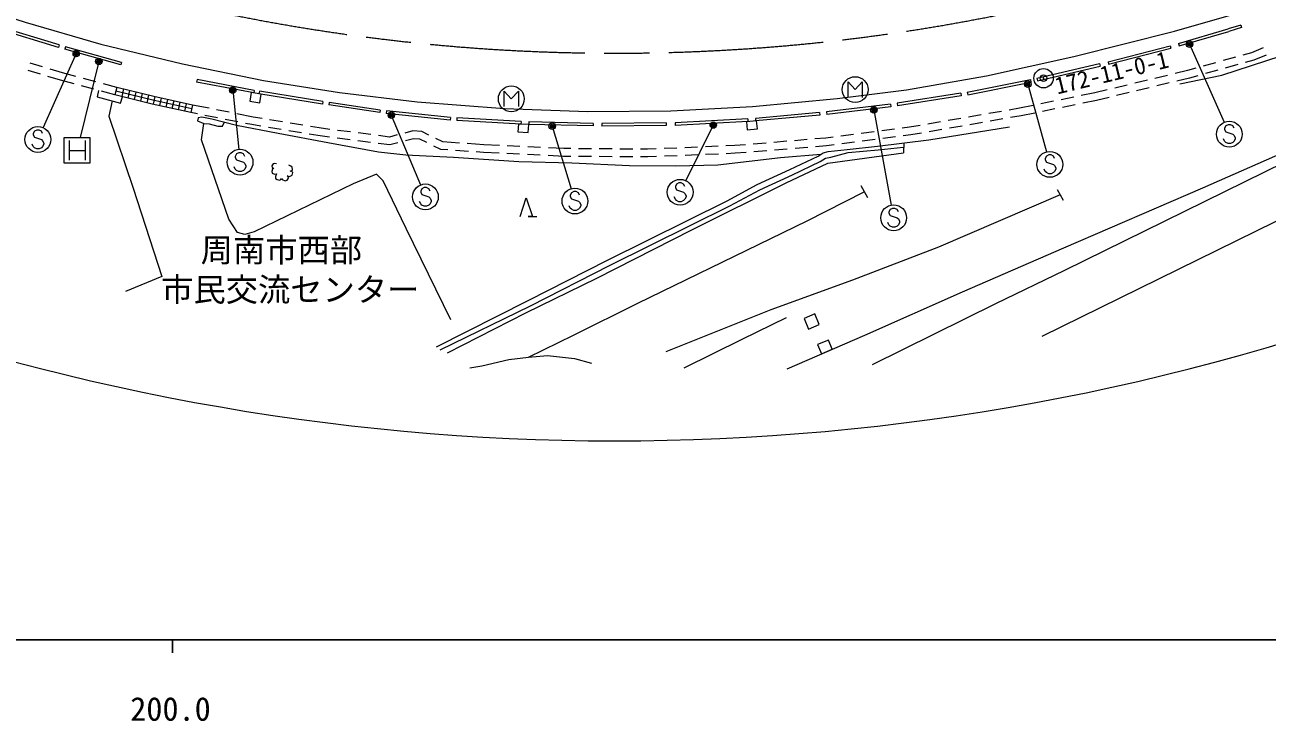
# Model space of a CAD drawing. Units: millimetres at full size, sheet at 1:1000; details may follow other scales. Extents: x 40000 to 680000, y 20000 to 380000.
# Drawn here: x 256563 to 352777, y 198715 to 252598 of the extents above; entities that cross this region are included whole.
import ezdxf
from ezdxf.enums import TextEntityAlignment as Align

# ---------------------------------------------------------------- set-up
doc = ezdxf.new("R2010")
doc.units = ezdxf.units.MM
doc.header["$LTSCALE"] = 1000
doc.header["$PDMODE"] = 32
doc.header["$PDSIZE"] = 500
doc.linetypes.add('CHAIN', pattern=[18.5, 12, -1.5, 3.5, -1.5])
for name, color, linetype, lineweight in [('M-BGD', 7, 'Continuous', 13), ('M-BGD-EXST', 7, 'Continuous', 13), ('M-BMK', 2, 'CHAIN', 13), ('M-BMK-SRVR', 3, 'Continuous', 13), ('M-STR-HTXT', 7, 'Continuous', 13), ('M-STR-STRC', 7, 'Continuous', 13), ('M-TTL-BAND', 7, 'Continuous', 25)]:
    doc.layers.add(name, color=color, linetype=linetype, lineweight=lineweight)
doc.layers.add('M-BMK-HTXT', color=7, linetype='Continuous')
doc.styles.add('ＭＳ ゴシック', font='')
doc.styles.get('ＭＳ ゴシック').set_extended_font_data('MS Gothic')

msp = doc.modelspace()

# ---------------------------------------------------------------- linework, layer by layer
at = {"layer": 'M-BGD'}
for p, q in [((259163, 250849), (254371, 252299)), ((259221, 251040), (254428, 252491)), ((345914, 251165), (349760, 252279)), ((345970, 250973), (349816, 252087)), ((350737, 252586), (349760, 252279)), ((350797, 252395), (349820, 252088)), ((350737, 252586), (350797, 252395)), ((345914, 251165), (345970, 250973)), ((259221, 251040), (259163, 250849)), ((259717, 250910), (259663, 250717)), ((263999, 249505), (259663, 250717)), ((264053, 249697), (259717, 250910)), ((340452, 249741), (345271, 250983)), ((340501, 249548), (345321, 250789)), ((345271, 250983), (345321, 250789)), ((351552, 250443), (350905, 250262)), ((352480, 250823), (351552, 250443)), ((352691, 250262), (351748, 249875)), ((257939, 249346), (256981, 249631)), ((264053, 249697), (263999, 249505)), ((334952, 248462), (339800, 249601)), ((334997, 248268), (339846, 249406)), ((339800, 249601), (339846, 249406)), ((340452, 249741), (340501, 249548)), ((347246, 249236), (346600, 249055)), ((348787, 249668), (347824, 249398)), ((350328, 250100), (349365, 249830)), ((350501, 249525), (349538, 249255)), ((351748, 249875), (351079, 249687)), ((257768, 248771), (256810, 249056)), ((259323, 248309), (258344, 248600)), ((259486, 248887), (258514, 249175)), ((260371, 248028), (259323, 248309)), ((260524, 248608), (259486, 248887)), ((262069, 248194), (261103, 248453)), ((269903, 248370), (269865, 248173)), ((274328, 247521), (269903, 248370)), ((329554, 247378), (334439, 248357)), ((334439, 248357), (334478, 248161)), ((334952, 248462), (334997, 248268)), ((343502, 248311), (342530, 248077)), ((345058, 248684), (344085, 248451)), ((346600, 249055), (345641, 248824)), ((346751, 248474), (345782, 248241)), ((347420, 248661), (346751, 248474)), ((348960, 249093), (347997, 248823)), ((261916, 247614), (260950, 247873)), ((263544, 247177), (262496, 247458)), ((263687, 247760), (262649, 248039)), ((263687, 247760), (263544, 247178)), ((264195, 247636), (264065, 247050)), ((264681, 247516), (264551, 246931)), ((265167, 247397), (265037, 246811)), ((265653, 247278), (265522, 246692)), ((274290, 247325), (269865, 248173)), ((274328, 247521), (274290, 247325)), ((274728, 247463), (274695, 247265)), ((279650, 246664), (274728, 247463)), ((329052, 247310), (324120, 246533)), ((329052, 247310), (329083, 247112)), ((329554, 247378), (329593, 247182)), ((329593, 247182), (334478, 248161)), ((339432, 247334), (338381, 247120)), ((340390, 247564), (339432, 247334)), ((341946, 247937), (340974, 247704)), ((342087, 247354), (341114, 247120)), ((343642, 247727), (342670, 247494)), ((345198, 248101), (344226, 247868)), ((263978, 246547), (264118, 247037)), ((266138, 247159), (266008, 246573)), ((266624, 247041), (266494, 246456)), ((267112, 246933), (266982, 246347)), ((267601, 246825), (267471, 246239)), ((268089, 246716), (267959, 246130)), ((268577, 246608), (268447, 246022)), ((269065, 246499), (268935, 245914)), ((269553, 246391), (269423, 245805)), ((270826, 246141), (269553, 246391)), ((279618, 246467), (274695, 247265)), ((279650, 246664), (279618, 246467)), ((280123, 246595), (280094, 246397)), ((284048, 245809), (280094, 246397)), ((284077, 246007), (280123, 246595)), ((323599, 246464), (318642, 245866)), ((323599, 246464), (323623, 246265)), ((324120, 246533), (324151, 246336)), ((329083, 247112), (324151, 246336)), ((334658, 246362), (333607, 246148)), ((336226, 246681), (335246, 246482)), ((337793, 247000), (336813, 246801)), ((337914, 246412), (336934, 246213)), ((339562, 246748), (338502, 246532)), ((340531, 246980), (339562, 246748)), ((269922, 245707), (269423, 245805)), ((271492, 245398), (270511, 245591)), ((272396, 245832), (271415, 246025)), ((274258, 245467), (272985, 245717)), ((274931, 245355), (274258, 245467)), ((284077, 246007), (284048, 245809)), ((284560, 245944), (284539, 245745)), ((289502, 245218), (284539, 245745)), ((289523, 245417), (284560, 245944)), ((289523, 245417), (289502, 245218)), ((290024, 245404), (290012, 245205)), ((294992, 245119), (290024, 245404)), ((318117, 245814), (313144, 245357)), ((313144, 245357), (313162, 245158)), ((318136, 245615), (313162, 245158)), ((318117, 245814), (318136, 245615)), ((318642, 245866), (318666, 245668)), ((323623, 246265), (318666, 245668)), ((329052, 245358), (328067, 245187)), ((330628, 245631), (329643, 245460)), ((332205, 245905), (331219, 245734)), ((333607, 246148), (332796, 246007)), ((333718, 245558), (332896, 245416)), ((334778, 245774), (333718, 245558)), ((336346, 246093), (335366, 245894)), ((273062, 245090), (272081, 245283)), ((274151, 244876), (273651, 244974)), ((274834, 244763), (274151, 244876)), ((276412, 244501), (275426, 244664)), ((276510, 245093), (275523, 245256)), ((277991, 244239), (277004, 244402)), ((278088, 244831), (277102, 244994)), ((279354, 244620), (278680, 244732)), ((280191, 244512), (279354, 244620)), ((281778, 244307), (280786, 244435)), ((286601, 244387), (285989, 244228)), ((287317, 244336), (286601, 244387)), ((294980, 244919), (290012, 245205)), ((294992, 245119), (294980, 244919)), ((295607, 245097), (295602, 244897)), ((300585, 244772), (295602, 244897)), ((300590, 244972), (295607, 245097)), ((300590, 244972), (300585, 244772)), ((306240, 245010), (301250, 244970)), ((301250, 244970), (301252, 244770)), ((306242, 244810), (301252, 244770)), ((306240, 245010), (306242, 244810)), ((312544, 245323), (306918, 245022)), ((306918, 245022), (306929, 244822)), ((312554, 245123), (306929, 244822)), ((312544, 245323), (312554, 245123)), ((323924, 244520), (322932, 244392)), ((325088, 244670), (324519, 244597)), ((325899, 244811), (325088, 244670)), ((327475, 245084), (326490, 244914)), ((327576, 244493), (326591, 244322)), ((329152, 244766), (328167, 244595)), ((330729, 245040), (329743, 244869)), ((332305, 245313), (331320, 245142)), ((259609, 241887), (259609, 243887)), ((259609, 243887), (261609, 243887)), ((259984, 243637), (259984, 242137)), ((261234, 243637), (261234, 242137)), ((261609, 243887), (261609, 241887)), ((279266, 244027), (278583, 244140)), ((280167, 243910), (279266, 244027)), ((281754, 243705), (280762, 243833)), ((283340, 243500), (282349, 243628)), ((283365, 244102), (282373, 244230)), ((284836, 243307), (283935, 243423)), ((284797, 243917), (283960, 244025)), ((285409, 244076), (284797, 243917)), ((285456, 243469), (284836, 243307)), ((286657, 243782), (286036, 243620)), ((287157, 243746), (286657, 243782)), ((287694, 243482), (287157, 243746)), ((287853, 244073), (287317, 244336)), ((288928, 243545), (288392, 243808)), ((290222, 243454), (288928, 243545)), ((313970, 243455), (312973, 243374)), ((315565, 243586), (314568, 243504)), ((317159, 243716), (316163, 243635)), ((318595, 243833), (317757, 243765)), ((319163, 243907), (318595, 243833)), ((320750, 244111), (319758, 243983)), ((320826, 243516), (319835, 243388)), ((322337, 244316), (321345, 244188)), ((322413, 243721), (321422, 243593)), ((324000, 243925), (323008, 243797)), ((325177, 244077), (324595, 244002)), ((324631, 243458), (324610, 242689)), ((325999, 244219), (325177, 244077)), ((259984, 242887), (261234, 242887)), ((288769, 242955), (288232, 243218)), ((289326, 242916), (288769, 242955)), ((290922, 242804), (289925, 242874)), ((292114, 243322), (290820, 243413)), ((292079, 242723), (291521, 242762)), ((293287, 242664), (292079, 242723)), ((293313, 243264), (292114, 243322)), ((294885, 242587), (293886, 242635)), ((294911, 243187), (293912, 243235)), ((296483, 242510), (295484, 242558)), ((296509, 243109), (295510, 243158)), ((298290, 242422), (297082, 242481)), ((298307, 243022), (297108, 243080)), ((298851, 243018), (298307, 243022)), ((300451, 243006), (299451, 243013)), ((302051, 242994), (301051, 243001)), ((303651, 242981), (302651, 242989)), ((304796, 242973), (304251, 242977)), ((305469, 243001), (304796, 242973)), ((307068, 243068), (306069, 243026)), ((307091, 242469), (306092, 242427)), ((308666, 243135), (307667, 243093)), ((308690, 242536), (307691, 242494)), ((310265, 243203), (309266, 243161)), ((310289, 242603), (309289, 242561)), ((311538, 243256), (310864, 243228)), ((311575, 242657), (310888, 242628)), ((312375, 243325), (311538, 243256)), ((312425, 242727), (311575, 242657)), ((314020, 242857), (313023, 242776)), ((315615, 242988), (314618, 242906)), ((317209, 243118), (316213, 243037)), ((318658, 243237), (317807, 243167)), ((319240, 243312), (318658, 243237)), ((261609, 241887), (259609, 241887)), ((298848, 242418), (298290, 242422)), ((300448, 242406), (299448, 242413)), ((302048, 242394), (301048, 242401)), ((303648, 242381), (302648, 242389)), ((304806, 242372), (304248, 242377)), ((305493, 242401), (304806, 242372)), ((321305, 240164), (321821, 239238)), ((336514, 239861), (336975, 239032)), ((295872, 237774), (295538, 237774)), ((295538, 237774), (296205, 237774))]:
    msp.add_line(p, q, dxfattribs=at)
for points in [[(560424, 302390), (550489, 301062), (539513, 299384), (529180, 297478), (518764, 295620), (503281, 292403), (492336, 289755), (477956, 285953), (467379, 283080), (452500, 278433), (441755, 275015), (430521, 271090), (419736, 267005), (402904, 260221), (386559, 252978), (374930, 247735), (363954, 242551), (335318, 228470)], [(315592, 225972), (321614, 228584), (329176, 231934), (337026, 235339), (347791, 239993), (356363, 243760), (363877, 246836), (371869, 250346), (380422, 254244), (391527, 259244), (400492, 263296), (408721, 266781), (416472, 269791), (426261, 273451), (434403, 276439), (443821, 279578), (451832, 282263), (462309, 285466), (470691, 287914), (481539, 290817)], [(346016, 248032), (349278, 248694), (353860, 250197)], [(262273, 247518), (262157, 247023), (263978, 246547)], [(269488, 246098), (266486, 246765), (263615, 247469)], [(269553, 246391), (266554, 247057), (263687, 247760)], [(263313, 246721), (263071, 245525), (264952, 239949), (267173, 233135), (264347, 231969)], [(269423, 245805), (266418, 246473), (263544, 247178)], [(322204, 226308), (331769, 231037), (337119, 233602), (358799, 244273), (362968, 246464)], [(318198, 242573), (315099, 242314), (310242, 241750), (306972, 241653), (303383, 241695), (298914, 241902), (294815, 241998), (289765, 242329), (286081, 242509), (283942, 242757), (280037, 243461), (276172, 244179), (272944, 244813), (271033, 245289), (270261, 245448), (269978, 245395), (269942, 245182), (270423, 244971)], [(289559, 229768), (286094, 236828), (284322, 240518), (283793, 241046), (281983, 240293), (274313, 236578), (273600, 236379), (273031, 236538), (272356, 237569), (270253, 243688), (270423, 244971)], [(270423, 244971), (270836, 244928), (271512, 244757), (271882, 244750), (271988, 245051)], [(288445, 227679), (295534, 231266), (301682, 234399), (307883, 237468), (310966, 238983), (313275, 240233), (315814, 241396), (318006, 242444), (318390, 242702), (318775, 242798), (320257, 242943), (322587, 243209), (326571, 243694), (332819, 244696)], [(288716, 227438), (295737, 230865), (301884, 233997), (308082, 237064), (311172, 238583), (313476, 239830), (316005, 240989), (318169, 242024), (318575, 242284), (318981, 242366), (320322, 242713), (322658, 242917), (324622, 243126)], [(289303, 227209), (295366, 230303), (300853, 232995), (308231, 236727), (315536, 240368), (318751, 241896), (324610, 242689)], [(276043, 241831), (275915, 241876), (275803, 241831), (275697, 241698), (275717, 241567), (275799, 241508), (275859, 241497), (275754, 241436), (275689, 241247), (275721, 241110), (275902, 241041), (276050, 241060), (275973, 240863), (275970, 240697), (276094, 240621), (276276, 240583), (276401, 240639), (276434, 240700), (276486, 240618), (276718, 240515), (276892, 240583), (276991, 240743), (276949, 240854), (276878, 240906), (277072, 240858), (277263, 240971), (277316, 241170), (277245, 241247), (277117, 241278), (277274, 241323), (277296, 241411), (277255, 241582), (277173, 241672), (277001, 241749)], [(295581, 226890), (299057, 228581), (304030, 231048), (317159, 237436), (321578, 239674)], [(294932, 237774), (295402, 239212), (295872, 237774)], [(336744, 239447), (327325, 235389), (320668, 232829), (314331, 230557), (306213, 227303)], [(307628, 226064), (312118, 228263), (315561, 229939)], [(291020, 226044), (291960, 226208), (294052, 226690), (295581, 226890), (297050, 227019), (299121, 226772), (300461, 226408)]]:
    msp.add_lwpolyline(points, dxfattribs=at)
for points in [[(274088, 247353), (273981, 246690), (274751, 246566), (274858, 247229)], [(294784, 244918), (294753, 244311), (295555, 244270), (295586, 244877)], [(312455, 245100), (312513, 244485), (313298, 244560), (313240, 245175)], [(317255, 229052), (318086, 229397), (317740, 230228), (316909, 229883)], [(318267, 227132), (319093, 227490), (318794, 228209), (317963, 227864)]]:
    msp.add_lwpolyline(points, close=True, dxfattribs=at)
at = {"layer": 'M-BGD-EXST'}
for p, q in [((293689, 246271), (293689, 247471)), ((293689, 247471), (294239, 246871)), ((294239, 246871), (294789, 247471)), ((294789, 247471), (294789, 246271)), ((320317, 246987), (320317, 248187)), ((320317, 248187), (320867, 247587)), ((320867, 247587), (321417, 248187)), ((321417, 248187), (321417, 246987))]:
    msp.add_line(p, q, dxfattribs=at)
for centre in [(320867, 247587), (294239, 246871)]:
    msp.add_circle(centre, 1000, dxfattribs=at)
at = {"layer": 'M-BMK'}
msp.add_arc((302319, 400406), 150000, 250.37169, 292.17065, dxfattribs=at)
at = {"layer": 'M-BMK-SRVR'}
msp.add_circle((335460, 248469), 750, dxfattribs=at)
msp.add_point((335460, 248469), dxfattribs=at)
at = {"layer": 'M-STR-HTXT'}
for p, q in [((260546, 250373), (257986, 244647)), ((346768, 251101), (349442, 245055)), ((262297, 249772), (260855, 243892)), ((272661, 247549), (273127, 242960)), ((334238, 248009), (335685, 242763)), ((284946, 245610), (287198, 240212)), ((322319, 246013), (323670, 238648)), ((297407, 244755), (298877, 239918)), ((309881, 244845), (307761, 240550))]:
    msp.add_line(p, q, dxfattribs=at)
for centre, radius in [((346768, 251101), 150), ((346768, 251101), 120), ((346768, 251101), 90), ((346768, 251101), 60), ((346768, 251101), 30), ((346768, 251101), 20), ((260546, 250373), 150), ((260546, 250373), 120), ((260546, 250373), 90), ((260546, 250373), 60), ((260546, 250373), 30), ((260546, 250373), 20), ((262297, 249772), 150), ((262297, 249772), 120), ((262297, 249772), 90), ((262297, 249772), 60), ((262297, 249772), 30), ((262297, 249772), 20), ((272661, 247549), 150), ((272661, 247549), 120), ((272661, 247549), 90), ((272661, 247549), 60), ((272661, 247549), 30), ((272661, 247549), 20), ((334238, 248009), 150), ((334238, 248009), 120), ((334238, 248009), 90), ((334238, 248009), 60), ((334238, 248009), 30), ((334238, 248009), 20), ((284946, 245610), 150), ((284946, 245610), 120), ((284946, 245610), 90), ((284946, 245610), 60), ((284946, 245610), 30), ((284946, 245610), 20), ((322319, 246013), 150), ((322319, 246013), 120), ((322319, 246013), 90), ((322319, 246013), 60), ((322319, 246013), 30), ((322319, 246013), 20), ((297407, 244755), 150), ((297407, 244755), 120), ((297407, 244755), 90), ((297407, 244755), 60), ((297407, 244755), 30), ((297407, 244755), 20), ((309881, 244845), 150), ((309881, 244845), 120), ((309881, 244845), 90), ((309881, 244845), 60), ((309881, 244845), 30), ((309881, 244845), 20)]:
    msp.add_circle(centre, radius, dxfattribs=at)
msp.add_arc((302319, 400406), 180000, 250.37169, 292.17065, dxfattribs=at)
for p in [(346768, 251101), (260546, 250373), (262297, 249772), (334238, 248009), (272661, 247549), (284946, 245610), (322319, 246013), (297407, 244755), (309881, 244845)]:
    msp.add_point(p, dxfattribs=at)
at = {"layer": 'M-STR-STRC'}
for p, q in [((257483, 244453), (257301, 244362)), ((257664, 244453), (257483, 244453)), ((257846, 244362), (257664, 244453)), ((349575, 244774), (349484, 244592)), ((349484, 244592), (349484, 244501)), ((349484, 244501), (349575, 244319)), ((349757, 244865), (349575, 244774)), ((349939, 244865), (349757, 244865)), ((350121, 244774), (349939, 244865)), ((350212, 244592), (350121, 244774)), ((257301, 244362), (257210, 244180)), ((257210, 244180), (257210, 244089)), ((257210, 244089), (257301, 243907)), ((257301, 243907), (257846, 243725)), ((257937, 244180), (257846, 244362)), ((257846, 243725), (257937, 243634)), ((257937, 243634), (258028, 243453)), ((258028, 243453), (258028, 243362)), ((349484, 243592), (349393, 243774)), ((349575, 243501), (349484, 243592)), ((349575, 244319), (350121, 244137)), ((349757, 243410), (349575, 243501)), ((350121, 243501), (349939, 243410)), ((350121, 244137), (350212, 244046)), ((350212, 243592), (350121, 243501)), ((350212, 244046), (350302, 243865)), ((350302, 243774), (350212, 243592)), ((350302, 243865), (350302, 243774)), ((257210, 243180), (257119, 243362)), ((257301, 243089), (257210, 243180)), ((257483, 242998), (257301, 243089)), ((257664, 242998), (257483, 242998)), ((257846, 243089), (257664, 242998)), ((257937, 243180), (257846, 243089)), ((258028, 243362), (257937, 243180)), ((272955, 242605), (272864, 242423)), ((273137, 242695), (272955, 242605)), ((273319, 242695), (273137, 242695)), ((273501, 242605), (273319, 242695)), ((273592, 242423), (273501, 242605)), ((335859, 242528), (335678, 242437)), ((336041, 242528), (335859, 242528)), ((336223, 242437), (336041, 242528)), ((349939, 243410), (349757, 243410)), ((272864, 241423), (272774, 241605)), ((272864, 242423), (272864, 242332)), ((272864, 242332), (272955, 242150)), ((272955, 242150), (273501, 241968)), ((273501, 241968), (273592, 241877)), ((273592, 241877), (273683, 241695)), ((273683, 241605), (273592, 241423)), ((273683, 241695), (273683, 241605)), ((335678, 242437), (335587, 242256)), ((335587, 242256), (335587, 242165)), ((335587, 242165), (335678, 241983)), ((335678, 241983), (336223, 241801)), ((336314, 242256), (336223, 242437)), ((336223, 241801), (336314, 241710)), ((336314, 241710), (336405, 241528)), ((336405, 241528), (336405, 241437)), ((272955, 241332), (272864, 241423)), ((273137, 241241), (272955, 241332)), ((273319, 241241), (273137, 241241)), ((273501, 241332), (273319, 241241)), ((273592, 241423), (273501, 241332)), ((335587, 241256), (335496, 241437)), ((335678, 241165), (335587, 241256)), ((335859, 241074), (335678, 241165)), ((336041, 241074), (335859, 241074)), ((336223, 241165), (336041, 241074)), ((336314, 241256), (336223, 241165)), ((336405, 241437), (336314, 241256)), ((287313, 239919), (287222, 239738)), ((287222, 239738), (287222, 239647)), ((287222, 239647), (287313, 239465)), ((287494, 240010), (287313, 239919)), ((287676, 240010), (287494, 240010)), ((287858, 239919), (287676, 240010)), ((287949, 239738), (287858, 239919)), ((298894, 239600), (298803, 239418)), ((299076, 239691), (298894, 239600)), ((299258, 239691), (299076, 239691)), ((299439, 239600), (299258, 239691)), ((299530, 239418), (299439, 239600)), ((307041, 240279), (306950, 240097)), ((306950, 240097), (306950, 240006)), ((306950, 240006), (307041, 239824)), ((307223, 240370), (307041, 240279)), ((307041, 239824), (307586, 239643)), ((307404, 240370), (307223, 240370)), ((307586, 240279), (307404, 240370)), ((307677, 240097), (307586, 240279)), ((307586, 239643), (307677, 239552)), ((287222, 238738), (287131, 238919)), ((287313, 238647), (287222, 238738)), ((287313, 239465), (287858, 239283)), ((287494, 238556), (287313, 238647)), ((287858, 238647), (287676, 238556)), ((287858, 239283), (287949, 239192)), ((287949, 238738), (287858, 238647)), ((287949, 239192), (288040, 239010)), ((288040, 238919), (287949, 238738)), ((288040, 239010), (288040, 238919)), ((298803, 239418), (298803, 239327)), ((298803, 239327), (298894, 239145)), ((298894, 239145), (299439, 238964)), ((299439, 238964), (299530, 238873)), ((299530, 238873), (299621, 238691)), ((299621, 238691), (299621, 238600)), ((306950, 239097), (306859, 239279)), ((307041, 239006), (306950, 239097)), ((307223, 238915), (307041, 239006)), ((307404, 238915), (307223, 238915)), ((307586, 239006), (307404, 238915)), ((307677, 239097), (307586, 239006)), ((307677, 239552), (307768, 239370)), ((307768, 239279), (307677, 239097)), ((307768, 239370), (307768, 239279)), ((287676, 238556), (287494, 238556)), ((298803, 238418), (298712, 238600)), ((298894, 238327), (298803, 238418)), ((299076, 238236), (298894, 238327)), ((299258, 238236), (299076, 238236)), ((299439, 238327), (299258, 238236)), ((299530, 238418), (299439, 238327)), ((299621, 238600), (299530, 238418)), ((323577, 238304), (323486, 238122)), ((323486, 238122), (323486, 238031)), ((323486, 238031), (323577, 237850)), ((323759, 238395), (323577, 238304)), ((323577, 237850), (324123, 237668)), ((323941, 238395), (323759, 238395)), ((324123, 238304), (323941, 238395)), ((324214, 238122), (324123, 238304)), ((324123, 237668), (324214, 237577)), ((323486, 237122), (323395, 237304)), ((323577, 237031), (323486, 237122)), ((323759, 236940), (323577, 237031)), ((323941, 236940), (323759, 236940)), ((324123, 237031), (323941, 236940)), ((324214, 237122), (324123, 237031)), ((324214, 237577), (324305, 237395)), ((324305, 237304), (324214, 237122)), ((324305, 237395), (324305, 237304))]:
    msp.add_line(p, q, dxfattribs=at)
msp.add_lwpolyline([(200890, 272395), (212589, 268241), (229766, 262125), (243822, 257124), (249639, 255061), (256581, 252794), (262460, 251097), (268770, 249574), (275034, 248299), (280926, 247361), (286947, 246634), (293719, 246128), (300176, 245888), (306599, 245938), (312908, 246284), (319476, 246907), (324837, 247560), (331040, 248665), (337807, 250143), (345608, 252111), (351450, 253793), (355924, 255375), (359978, 257009)], dxfattribs=at)
for centre in [(257573, 243725), (349848, 244137), (273228, 241968), (335950, 241801), (307313, 239643), (287585, 239283), (299167, 238964), (323850, 237668)]:
    msp.add_circle(centre, 1000, dxfattribs=at)
at = {"layer": 'M-TTL-BAND'}
for p, q in [((40000, 205000), (579000, 205000)), ((268000, 205000), (268000, 204000))]:
    msp.add_line(p, q, dxfattribs=at)

# ---------------------------------------------------------------- texts
at = {"layer": 'M-BMK-HTXT', "style": 'ＭＳ ゴシック'}
msp.add_text('172-11-0-1', height=1320, rotation=13.602, dxfattribs=at).set_placement((336616, 246825), align=Align.BOTTOM_LEFT)
for s, p in [('周南市西部', (270181, 233707)), ('市民交流センター', (267120, 230647))]:
    msp.add_text(s, height=1833, dxfattribs=at).set_placement(p, align=Align.BOTTOM_LEFT)
at = {"layer": 'M-TTL-BAND', "style": 'ＭＳ ゴシック'}
msp.add_text('200.0', height=1833, dxfattribs=at).set_placement((267844, 198195), align=Align.BOTTOM_CENTER)

doc.saveas('drawing.dxf')
